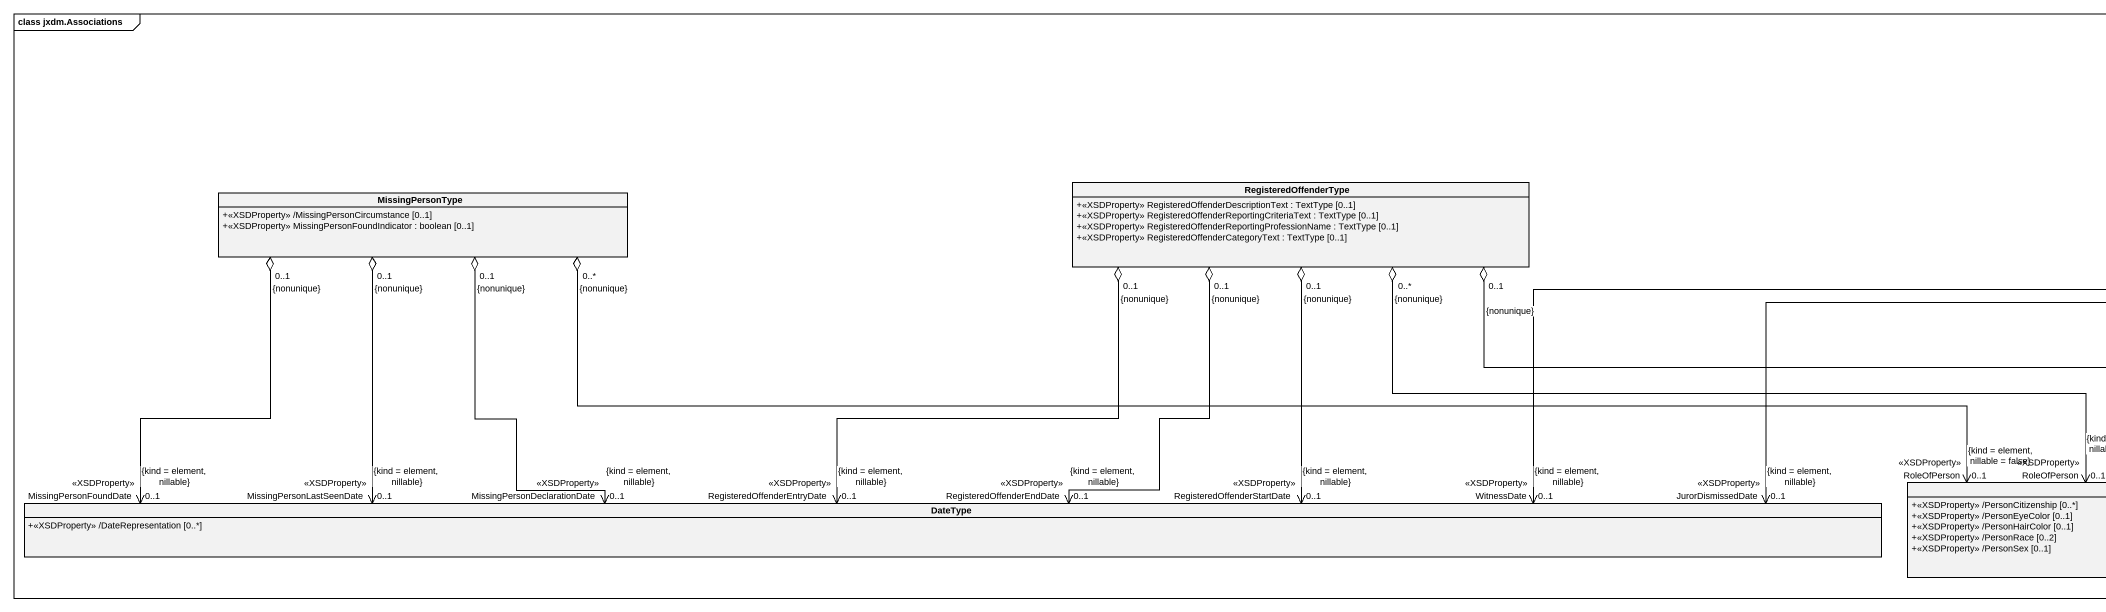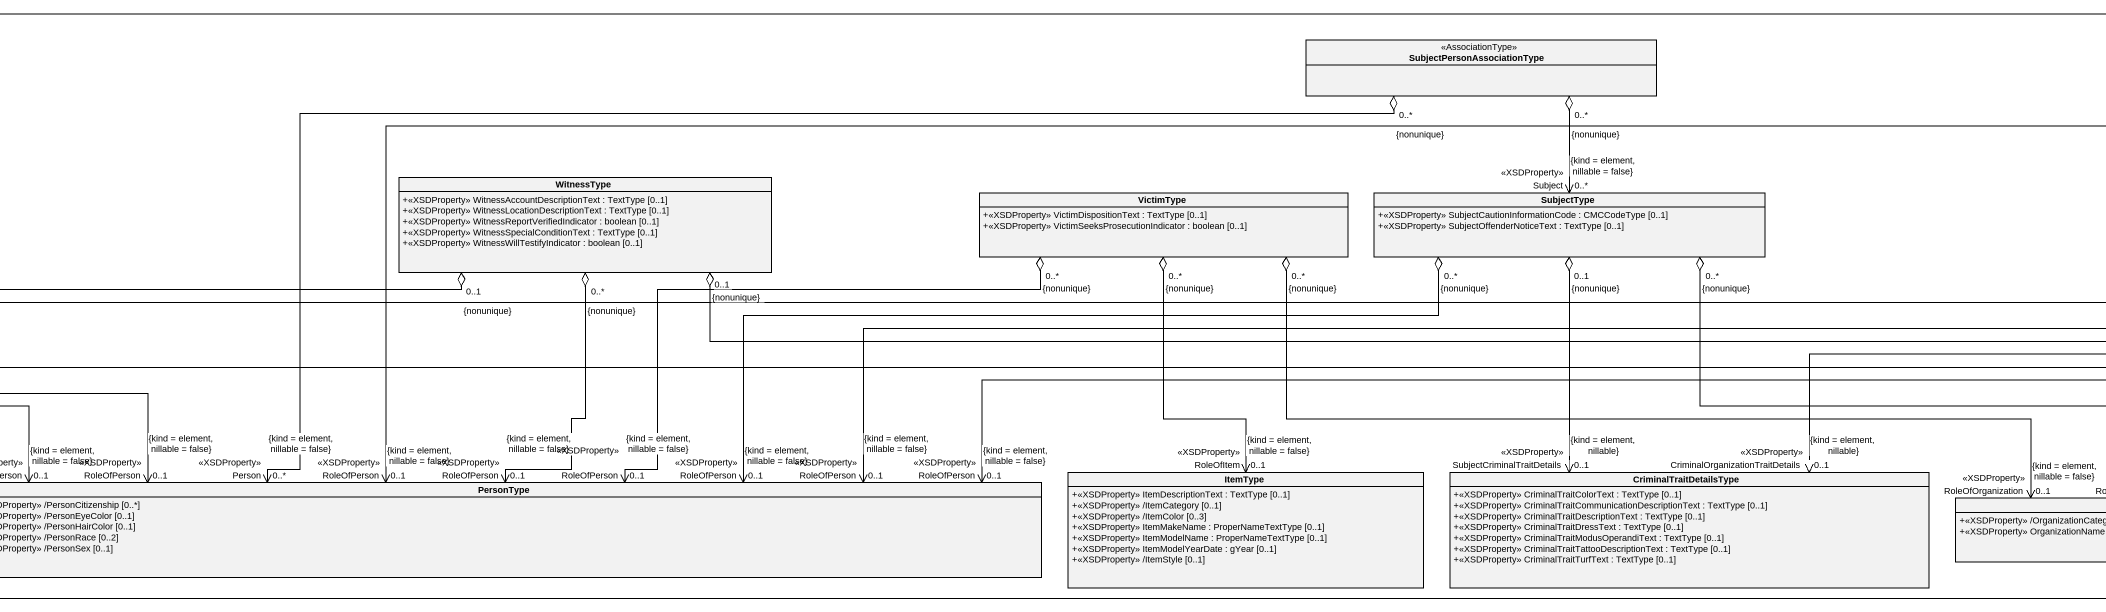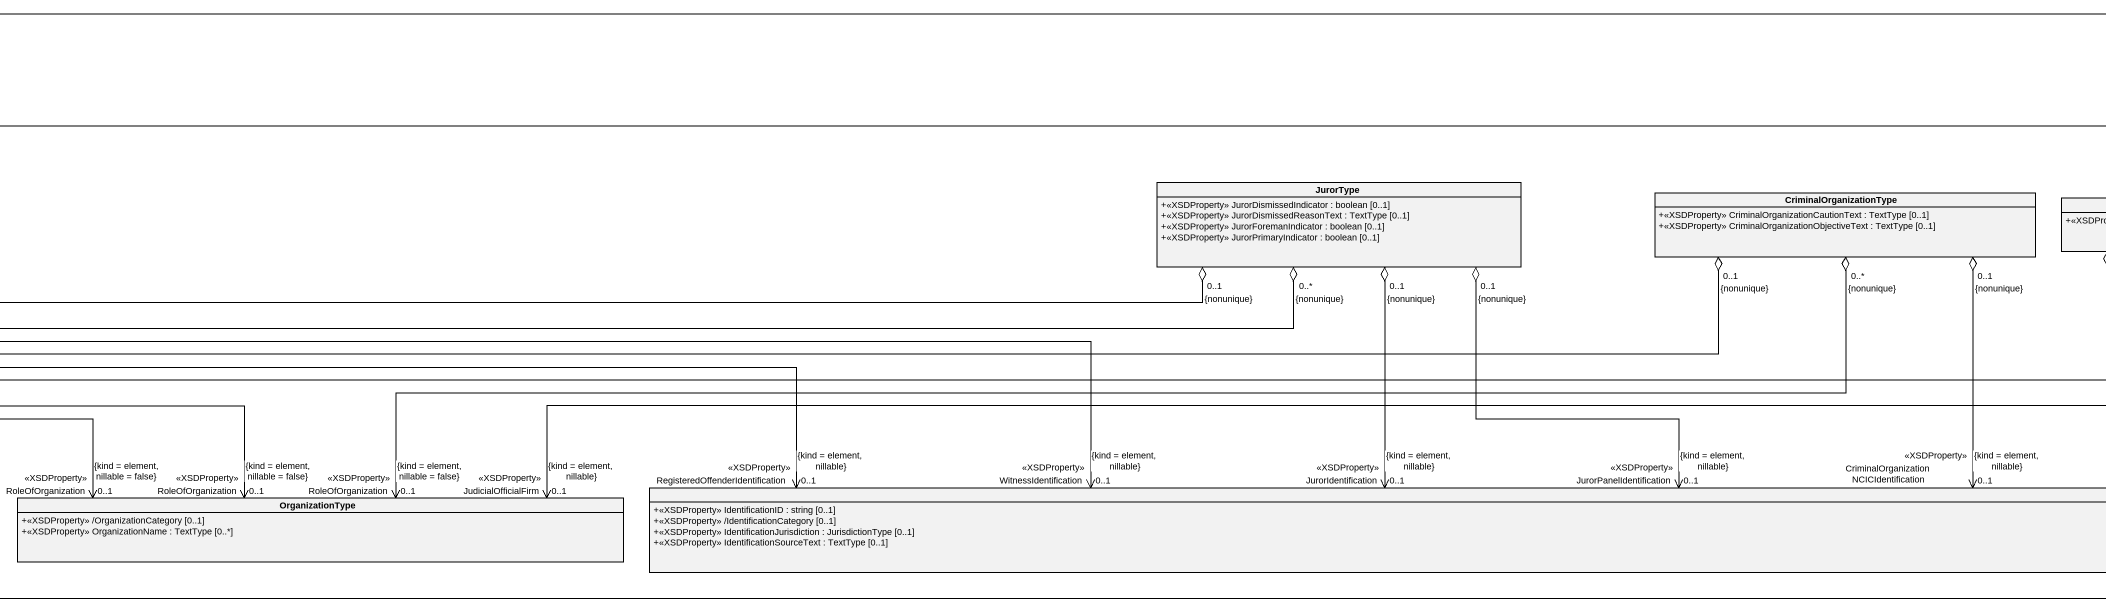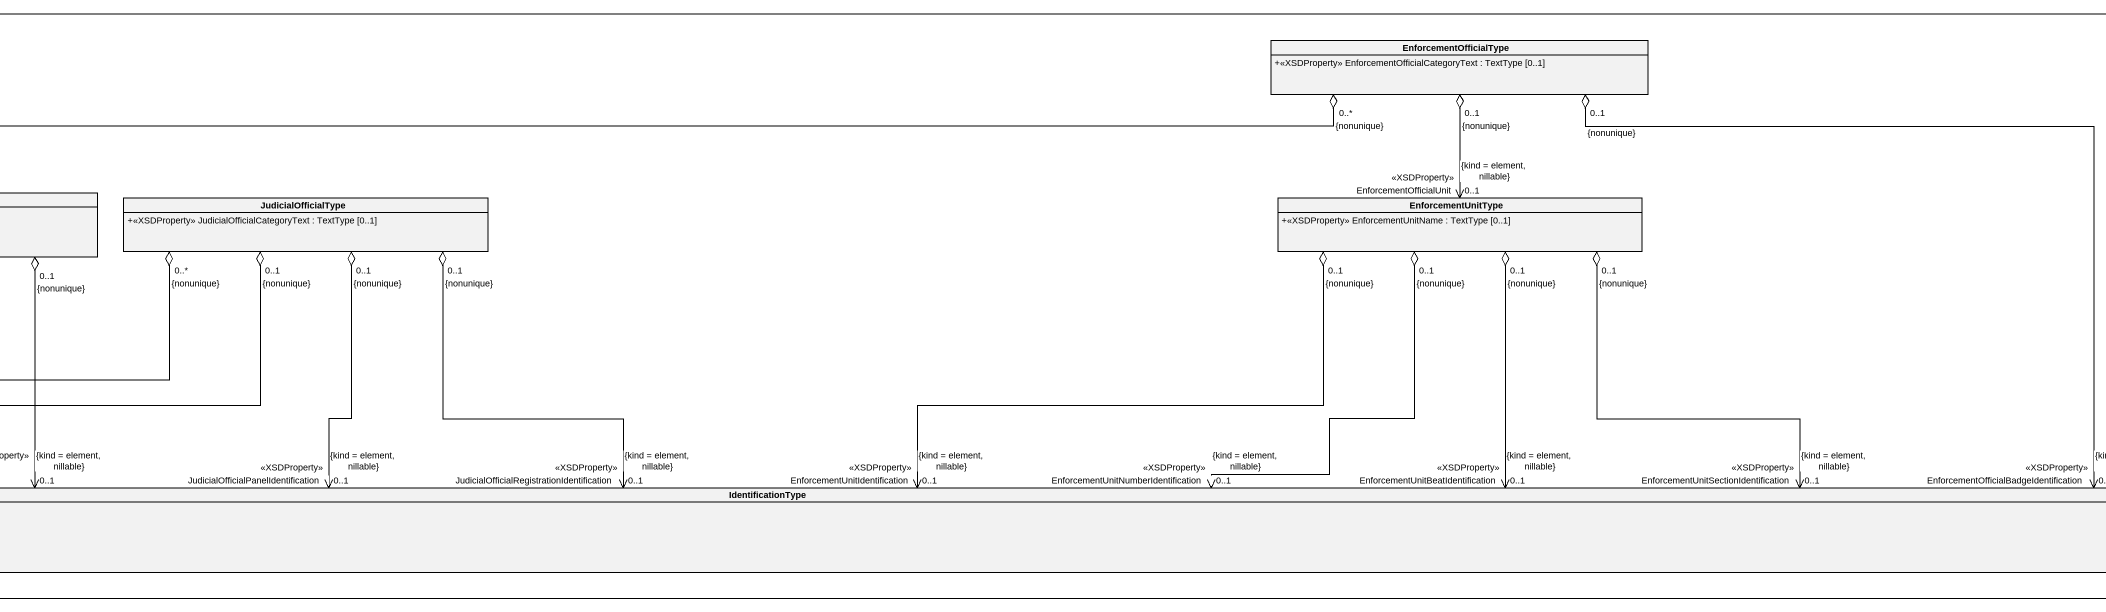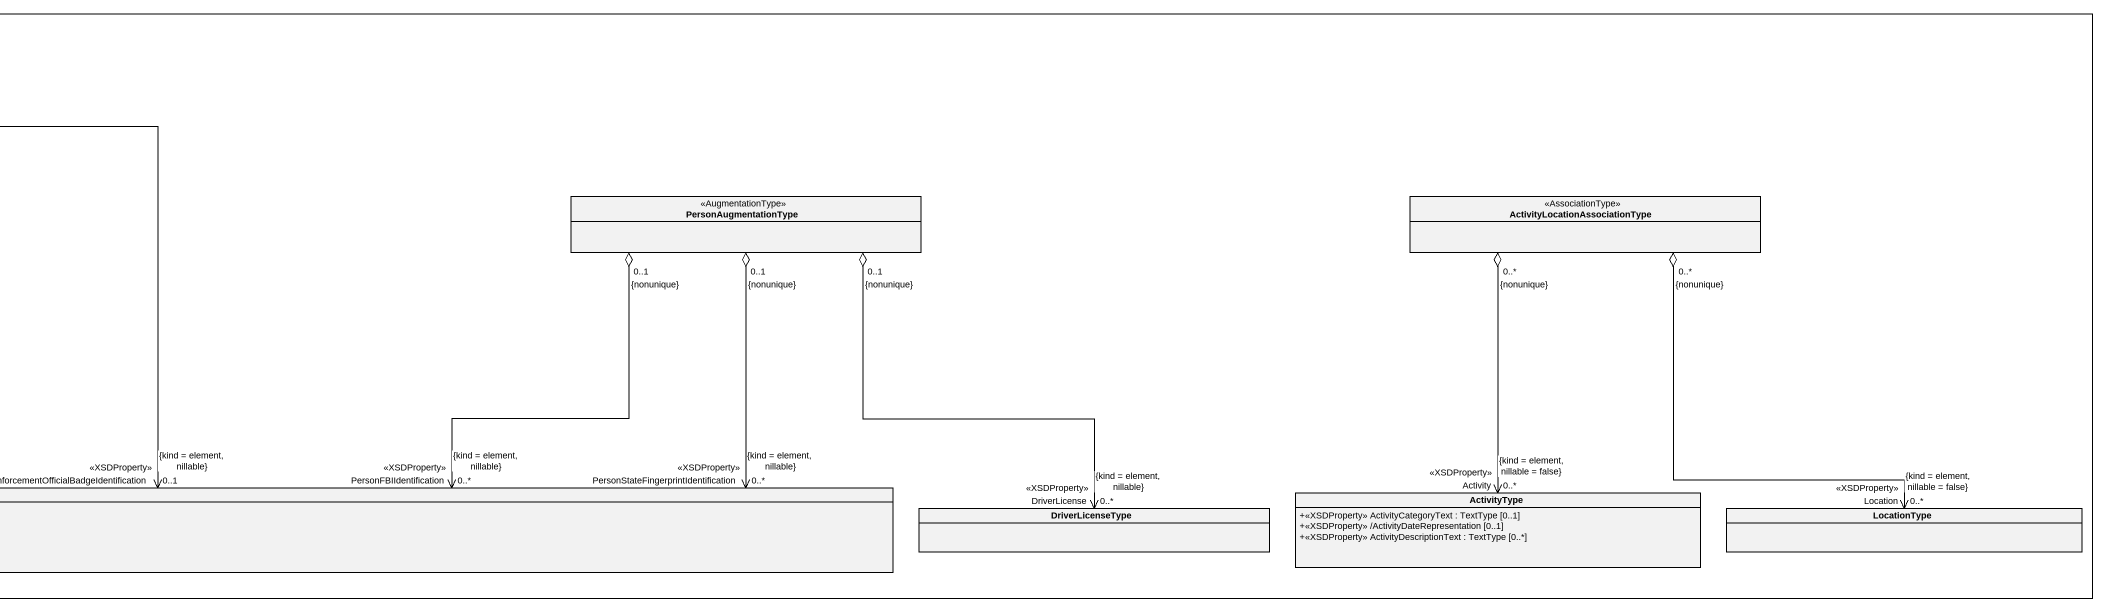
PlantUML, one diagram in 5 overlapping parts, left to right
@startuml
mainframe class jxdm.Associations
hide circle
hide empty members
skinparam classAttributeIconSize 0
class SubjectPersonAssociationType <<AssociationType>>
class EnforcementOfficialType {
  +<<XSDProperty>> EnforcementOfficialCategoryText : TextType [0..1]
}
class MissingPersonType {
  +<<XSDProperty>> /MissingPersonCircumstance [0..1]
  +<<XSDProperty>> MissingPersonFoundIndicator : boolean [0..1]
}
class RegisteredOffenderType {
  +<<XSDProperty>> RegisteredOffenderDescriptionText : TextType [0..1]
  +<<XSDProperty>> RegisteredOffenderReportingCriteriaText : TextType [0..1]
  +<<XSDProperty>> RegisteredOffenderReportingProfessionName : TextType [0..1]
  +<<XSDProperty>> RegisteredOffenderCategoryText : TextType [0..1]
}
class WitnessType {
  +<<XSDProperty>> WitnessAccountDescriptionText : TextType [0..1]
  +<<XSDProperty>> WitnessLocationDescriptionText : TextType [0..1]
  +<<XSDProperty>> WitnessReportVerifiedIndicator : boolean [0..1]
  +<<XSDProperty>> WitnessSpecialConditionText : TextType [0..1]
  +<<XSDProperty>> WitnessWillTestifyIndicator : boolean [0..1]
}
class VictimType {
  +<<XSDProperty>> VictimDispositionText : TextType [0..1]
  +<<XSDProperty>> VictimSeeksProsecutionIndicator : boolean [0..1]
}
class SubjectType {
  +<<XSDProperty>> SubjectCautionInformationCode : CMCCodeType [0..1]
  +<<XSDProperty>> SubjectOffenderNoticeText : TextType [0..1]
}
class JurorType {
  +<<XSDProperty>> JurorDismissedIndicator : boolean [0..1]
  +<<XSDProperty>> JurorDismissedReasonText : TextType [0..1]
  +<<XSDProperty>> JurorForemanIndicator : boolean [0..1]
  +<<XSDProperty>> JurorPrimaryIndicator : boolean [0..1]
}
class CriminalOrganizationType {
  +<<XSDProperty>> CriminalOrganizationCautionText : TextType [0..1]
  +<<XSDProperty>> CriminalOrganizationObjectiveText : TextType [0..1]
}
class JudicialOfficialType {
  +<<XSDProperty>> JudicialOfficialCategoryText : TextType [0..1]
}
class EnforcementUnitType {
  +<<XSDProperty>> EnforcementUnitName : TextType [0..1]
}
class PersonAugmentationType <<AugmentationType>>
class "ActivityLocationAssociationType" as ActivityLocationAssociationT <<AssociationType>>
class ItemType {
  +<<XSDProperty>> ItemDescriptionText : TextType [0..1]
  +<<XSDProperty>> /ItemCategory [0..1]
  +<<XSDProperty>> /ItemColor [0..3]
  +<<XSDProperty>> ItemMakeName : ProperNameTextType [0..1]
  +<<XSDProperty>> ItemModelName : ProperNameTextType [0..1]
  +<<XSDProperty>> ItemModelYearDate : gYear [0..1]
  +<<XSDProperty>> /ItemStyle [0..1]
}
class CriminalTraitDetailsType {
  +<<XSDProperty>> CriminalTraitColorText : TextType [0..1]
  +<<XSDProperty>> CriminalTraitCommunicationDescriptionText : TextType [0..1]
  +<<XSDProperty>> CriminalTraitDescriptionText : TextType [0..1]
  +<<XSDProperty>> CriminalTraitDressText : TextType [0..1]
  +<<XSDProperty>> CriminalTraitModusOperandiText : TextType [0..1]
  +<<XSDProperty>> CriminalTraitTattooDescriptionText : TextType [0..1]
  +<<XSDProperty>> CriminalTraitTurfText : TextType [0..1]
}
class DateType {
  +<<XSDProperty>> /DateRepresentation [0..*]
}
class PersonType {
  +<<XSDProperty>> /PersonCitizenship [0..*]
  +<<XSDProperty>> /PersonEyeColor [0..1]
  +<<XSDProperty>> /PersonHairColor [0..1]
  +<<XSDProperty>> /PersonRace [0..2]
  +<<XSDProperty>> /PersonSex [0..1]
}
class OrganizationType {
  +<<XSDProperty>> /OrganizationCategory [0..1]
  +<<XSDProperty>> OrganizationName : TextType [0..*]
}
class IdentificationType {
  +<<XSDProperty>> IdentificationID : string [0..1]
  +<<XSDProperty>> /IdentificationCategory [0..1]
  +<<XSDProperty>> IdentificationJurisdiction : JurisdictionType [0..1]
  +<<XSDProperty>> IdentificationSourceText : TextType [0..1]
}
class DriverLicenseType
class ActivityType {
  +<<XSDProperty>> ActivityCategoryText : TextType [0..1]
  +<<XSDProperty>> /ActivityDateRepresentation [0..1]
  +<<XSDProperty>> ActivityDescriptionText : TextType [0..*]
}
class LocationType
SubjectPersonAssociationType "0..*\n{nonunique}" o--> "Subject\n<<XSDProperty>>\n0..*\n{kind = element, nillable = false}" SubjectType
SubjectPersonAssociationType "0..*\n{nonunique}" o-left-> "Person\n<<XSDProperty>>\n0..*\n{kind = element, nillable = false}" PersonType
EnforcementOfficialType "0..1\n{nonunique}" o--> "EnforcementOfficialUnit\n<<XSDProperty>>\n0..1\n{kind = element, nillable}" EnforcementUnitType
EnforcementOfficialType "0..*\n{nonunique}" o-left-> "RoleOfPerson\n<<XSDProperty>>\n0..1\n{kind = element, nillable = false}" PersonType
EnforcementOfficialType "0..1\n{nonunique}" o--> "EnforcementOfficialBadgeIdentification\n<<XSDProperty>>\n0..1\n{kind = element, nillable}" IdentificationType
MissingPersonType "0..1\n{nonunique}" o-right-> "MissingPersonFoundDate\n<<XSDProperty>>\n0..1\n{kind = element, nillable}" DateType
MissingPersonType "0..1\n{nonunique}" o-right-> "MissingPersonLastSeenDate\n<<XSDProperty>>\n0..1\n{kind = element, nillable}" DateType
MissingPersonType "0..1\n{nonunique}" o-right-> "MissingPersonDeclarationDate\n<<XSDProperty>>\n0..1\n{kind = element, nillable}" DateType
MissingPersonType "0..*\n{nonunique}" o-right-> "RoleOfPerson\n<<XSDProperty>>\n0..1\n{kind = element, nillable = false}" PersonType
RegisteredOffenderType "0..1\n{nonunique}" o--> "RegisteredOffenderEntryDate\n<<XSDProperty>>\n0..1\n{kind = element, nillable}" DateType
RegisteredOffenderType "0..1\n{nonunique}" o--> "RegisteredOffenderEndDate\n<<XSDProperty>>\n0..1\n{kind = element, nillable}" DateType
RegisteredOffenderType "0..1\n{nonunique}" o--> "RegisteredOffenderStartDate\n<<XSDProperty>>\n0..1\n{kind = element, nillable}" DateType
RegisteredOffenderType "0..*\n{nonunique}" o-right-> "RoleOfPerson\n<<XSDProperty>>\n0..1\n{kind = element, nillable = false}" PersonType
RegisteredOffenderType "0..1\n{nonunique}" o-right-> "RegisteredOffenderIdentification\n<<XSDProperty>>\n0..1\n{kind = element, nillable}" IdentificationType
WitnessType "0..1\n{nonunique}" o-left-> "WitnessDate\n<<XSDProperty>>\n0..1\n{kind = element, nillable}" DateType
WitnessType "0..*\n{nonunique}" o--> "RoleOfPerson\n<<XSDProperty>>\n0..1\n{kind = element, nillable = false}" PersonType
WitnessType "0..1\n{nonunique}" o-right-> "WitnessIdentification\n<<XSDProperty>>\n0..1\n{kind = element, nillable}" IdentificationType
VictimType "0..*\n{nonunique}" o--> "RoleOfItem\n<<XSDProperty>>\n0..1\n{kind = element, nillable = false}" ItemType
VictimType "0..*\n{nonunique}" o-left-> "RoleOfPerson\n<<XSDProperty>>\n0..1\n{kind = element, nillable = false}" PersonType
VictimType "0..*\n{nonunique}" o-right-> "RoleOfOrganization\n<<XSDProperty>>\n0..1\n{kind = element, nillable = false}" OrganizationType
SubjectType "0..1\n{nonunique}" o--> "SubjectCriminalTraitDetails\n<<XSDProperty>>\n0..1\n{kind = element, nillable}" CriminalTraitDetailsType
SubjectType "0..*\n{nonunique}" o-left-> "RoleOfPerson\n<<XSDProperty>>\n0..1\n{kind = element, nillable = false}" PersonType
SubjectType "0..*\n{nonunique}" o-right-> "RoleOfOrganization\n<<XSDProperty>>\n0..1\n{kind = element, nillable = false}" OrganizationType
JurorType "0..1\n{nonunique}" o-left-> "JurorDismissedDate\n<<XSDProperty>>\n0..1\n{kind = element, nillable}" DateType
JurorType "0..*\n{nonunique}" o-left-> "RoleOfPerson\n<<XSDProperty>>\n0..1\n{kind = element, nillable = false}" PersonType
JurorType "0..1\n{nonunique}" o-right-> "JurorIdentification\n<<XSDProperty>>\n0..1\n{kind = element, nillable}" IdentificationType
JurorType "0..1\n{nonunique}" o-right-> "JurorPanelIdentification\n<<XSDProperty>>\n0..1\n{kind = element, nillable}" IdentificationType
CriminalOrganizationType "0..1\n{nonunique}" o-left-> "CriminalOrganizationTraitDetails\n<<XSDProperty>>\n0..1\n{kind = element, nillable}" CriminalTraitDetailsType
CriminalOrganizationType "0..*\n{nonunique}" o-left-> "RoleOfOrganization\n<<XSDProperty>>\n0..1\n{kind = element, nillable = false}" OrganizationType
CriminalOrganizationType "0..1\n{nonunique}" o-right-> "CriminalOrganizationNCICIdentification\n<<XSDProperty>>\n0..1\n{kind = element, nillable}" IdentificationType
JudicialOfficialType "0..*\n{nonunique}" o-left-> "RoleOfPerson\n<<XSDProperty>>\n0..1\n{kind = element, nillable = false}" PersonType
JudicialOfficialType "0..1\n{nonunique}" o-left-> "JudicialOfficialFirm\n<<XSDProperty>>\n0..1\n{kind = element, nillable}" OrganizationType
JudicialOfficialType "0..1\n{nonunique}" o--> "JudicialOfficialPanelIdentification\n<<XSDProperty>>\n0..1\n{kind = element, nillable}" IdentificationType
JudicialOfficialType "0..1\n{nonunique}" o--> "JudicialOfficialRegistrationIdentification\n<<XSDProperty>>\n0..1\n{kind = element, nillable}" IdentificationType
EnforcementUnitType "0..1\n{nonunique}" o-left-> "EnforcementUnitIdentification\n<<XSDProperty>>\n0..1\n{kind = element, nillable}" IdentificationType
EnforcementUnitType "0..1\n{nonunique}" o-left-> "EnforcementUnitNumberIdentification\n<<XSDProperty>>\n0..1\n{kind = element, nillable}" IdentificationType
EnforcementUnitType "0..1\n{nonunique}" o-left-> "EnforcementUnitBeatIdentification\n<<XSDProperty>>\n0..1\n{kind = element, nillable}" IdentificationType
EnforcementUnitType "0..1\n{nonunique}" o-left-> "EnforcementUnitSectionIdentification\n<<XSDProperty>>\n0..1\n{kind = element, nillable}" IdentificationType
PersonAugmentationType "0..1\n{nonunique}" o-left-> "PersonFBIIdentification\n<<XSDProperty>>\n0..*\n{kind = element, nillable}" IdentificationType
PersonAugmentationType "0..1\n{nonunique}" o-left-> "PersonStateFingerprintIdentification\n<<XSDProperty>>\n0..*\n{kind = element, nillable}" IdentificationType
PersonAugmentationType "0..1\n{nonunique}" o--> "DriverLicense\n<<XSDProperty>>\n0..*\n{kind = element, nillable}" DriverLicenseType
ActivityLocationAssociationT "0..*\n{nonunique}" o--> "Activity\n<<XSDProperty>>\n0..*\n{kind = element, nillable = false}" ActivityType
ActivityLocationAssociationT "0..*\n{nonunique}" o--> "Location\n<<XSDProperty>>\n0..*\n{kind = element, nillable = false}" LocationType
@enduml
